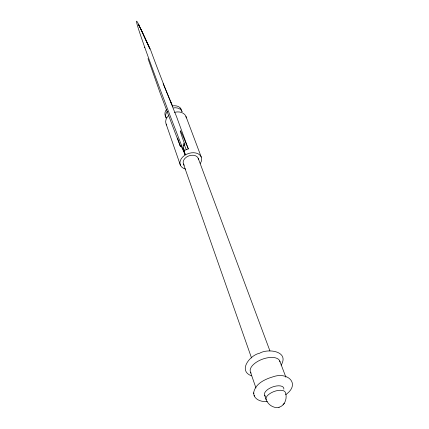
<?xml version="1.0" encoding="UTF-8"?>
<svg xmlns="http://www.w3.org/2000/svg" width="429" height="429" viewBox="0 0 429 429"><rect width="100%" height="100%" fill="white"/><g stroke="black" fill="none" stroke-linecap="round" stroke-linejoin="round"><path stroke-width="0.64" d="M267.31 401.372C261.449 402.359 252.906 399.335 253.764 392.085C255.813 383.247 265.449 379.016 273.332 376.716C287.714 371.589 300.922 383.966 285.644 394.728M278.882 407.33C285.071 405.678 287.559 397.924 285.349 392.321A10.275 4.778 -20.2 0 0 273.799 391.602A10.275 4.778 -20.2 0 0 266.178 399.705C268.028 404.778 273.713 408.692 279.161 407.244M281.124 365.181C289.639 351.233 268.13 348.144 259.631 353.228C250.166 355.014 237.403 370.72 251.625 375.874M284.352 403.18L283.06 404.853M166.784 109.234C164.575 111.443 164.157 115.321 166.345 117.696M167.508 111.267C165.814 113.042 165.074 115.75 165.996 118.082M181.558 146.042L180.448 146.471L174.968 132.288L160.21 93.163L148.016 58.65M183.221 145.393L184.888 144.75A49.437 1.11 68.8 0 1 188.304 148.911L184.272 150.477A49.437 1.394 68.8 0 0 183.258 148.026M173.589 107.899C176.898 107.309 180.834 108.473 182.239 111.781M172.849 105.872C175.595 105.432 178.754 106.038 180.571 108.285M180.453 108.087L181.483 109.76L181.837 111.438M188.304 148.911L176.507 116.506A46.434 0.896 68.7 0 1 150.525 49.721L138.615 24.373A135.071 3.142 68.7 0 0 141.093 36.846L144.814 47.544M163.127 83.698L172.785 106.435M140.047 27.381L149.952 49.008L140.889 29.156M144.67 47.131L149.614 60.886A135.071 3.142 68.7 0 0 185.194 154.708A34.518 3.089 69.9 0 1 184.888 144.75M279.735 360.955L285.88 377.188M185.945 116.415L201.271 157.094M198.203 158.28L269.916 350.868M183.456 164.001L251.528 357.958M264.613 395.232L266.178 399.705M166.146 124.099L180.389 165.186M250.515 372.216L255.957 387.993M138.996 25.901L138.615 24.373A27.692 0.595 68.6 0 0 139.747 27.504M253.684 392.83L253.829 393.575M254.145 395.302L254.29 396.058M184.32 144.927A49.437 1.249 68.8 0 1 186.288 149.694M178.823 141.849A49.437 1.394 68.8 0 0 180.448 146.471A34.518 1.239 67.6 0 1 185.194 154.708A34.438 0.922 68.8 0 1 183.773 150.686M178.582 141.162A49.437 1.394 68.8 0 1 177.547 138.079M251.078 373.08A15.664 7.754 -20.2 0 1 261.947 359.373A15.664 7.754 -20.2 0 1 279.992 361.942M265.465 396.23A10.232 4.799 -20.2 0 1 272.179 387.119A10.232 4.799 -20.2 0 1 283.853 389.151M184.277 165.229A7.915 5.588 -19.8 0 1 188.663 155.942A7.915 5.588 -19.8 0 1 198.493 159.717M185.639 169.106A11.202 7.91 -19.8 0 1 181.247 158.778A11.202 7.91 -19.8 0 1 196.053 153.04A11.202 7.91 -19.8 0 1 200.295 163.428M166.64 125.016A10.618 7.942 -19.6 0 1 168.399 115.776M174.582 112.323A10.618 7.942 -19.6 0 1 186.325 117.932M170.485 102.424A9.39 7.223 -20.5 0 0 171.444 103.024A9.299 7.084 -20.5 0 0 171.332 103.384"/></g></svg>
